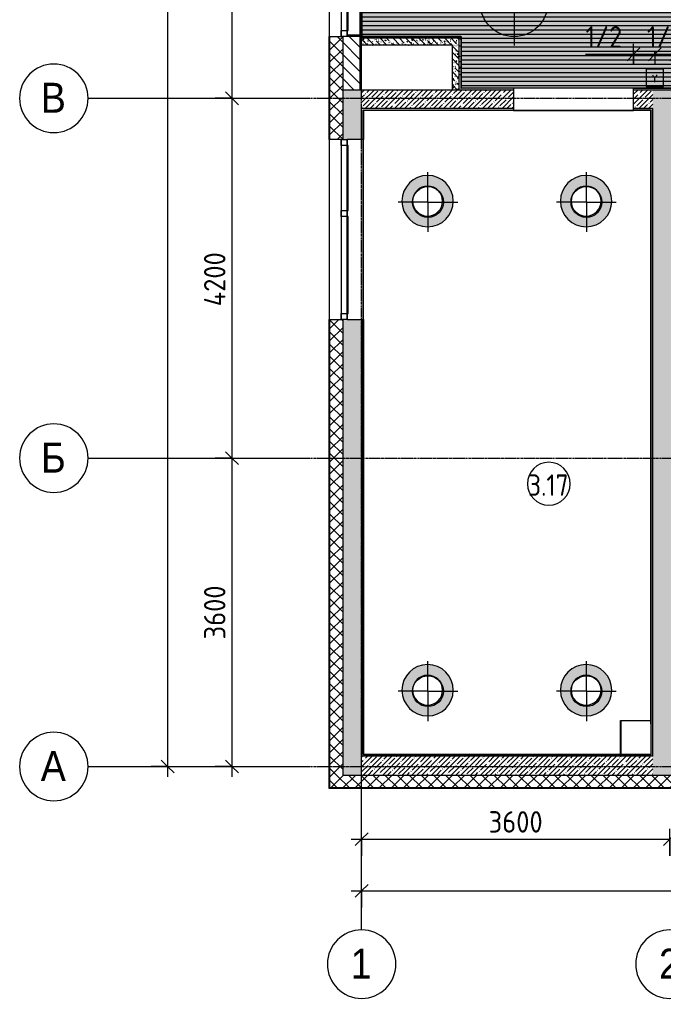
# Model space of a CAD drawing. Header units: millimetres. Extents: x -3902 to 188078, y -8553 to 29000.
# Drawn here: x -3884 to 3634, y -2706 to 8719 of the extents above; entities that cross this region are included whole.
import ezdxf

# ---------------------------------------------------------------- set-up
doc = ezdxf.new("R2010")
doc.units = ezdxf.units.MM
doc.linetypes.add('Осевая', pattern=[31.75, 6.35, -4.7625, 15.875, -4.7625])
for name, color, linetype, lineweight in [('A-ANNO-DIMS', 7, 'Continuous', 9), ('A-ANNO-DIMS-100', 7, 'Continuous', 9), ('A-AREA-IDEN', 7, 'Continuous', 9), ('A-CLNG-PATT', 7, 'Continuous', 9), ('A-GLAZ', 7, 'Continuous', 9), ('A-GLAZ-1', 7, 'Continuous', 13), ('A-WALL', 7, 'Continuous', 9), ('I-WALL', 7, 'Continuous', 9), ('Q-SPCQ', 7, 'Continuous', 9), ('Оси', 7, 'Continuous', 9), ('Оси-1', 7, 'Continuous', 20), ('Оси-2', 7, 'Осевая', 9)]:
    doc.layers.add(name, color=color, linetype=linetype, lineweight=lineweight)
for name, color, linetype, lineweight, true_color in [('A-ANNO-NOTE', 1, 'Continuous', 9, 0xff0000), ('A-CLNG-1', 7, 'Continuous', 9, 0xeaeaea), ('A-WALL-1', 7, 'Continuous', 9, 0x3c3c3c), ('A-WALL-2', 7, 'Continuous', 9, 0x535353), ('A-WALL-FNSH-1', 7, 'Continuous', 9, 0x3c3c3c), ('I-WALL-1', 7, 'Continuous', 9, 0x535353), ('Q-SPCQ-2', 1, 'Continuous', 9, 0xff0000)]:
    doc.layers.add(name, color=color, linetype=linetype, lineweight=lineweight, true_color=true_color)
doc.layers.add('A-CLNG-PATT-1', color=7, linetype='Continuous', lineweight=9, transparency=1)
doc.styles.add('Arial', font='arial.ttf', dxfattribs={"width": 0.9, "height": 350})
doc.styles.add('GOST Common_1', font='GOST_Common.ttf', dxfattribs={"width": 0.9, "height": 250})
doc.styles.add('ISOCPEUR', font='isocpeur.ttf', dxfattribs={"width": 0.9, "height": 250})
doc.dimstyles.new('ISO-2_5_0_9К_БОЛЬШОЙ', dxfattribs={"dimscale": 304.8, "dimtxt": 248.995294, "dimasz": 0.492126, "dimexe": 0.393701, "dimexo": 0.984252, "dimgap": 0, "dimtad": 1, "dimdec": 0, "dimrnd": 10, "dimzin": 0, "dimdsep": 46, "dimtxsty": 'ISOCPEUR', "dimblk1": 'OBLIQUE', "dimblk2": 'OBLIQUE', "dimsah": 1, "dimcen": 0.09, "dimdle": 0.393701, "dimazin": 0, "dimtfac": 1, "dimtdec": 4, "dimtix": 1, "dimtmove": 0, "dimatfit": 3, "dimfxl": 1, "dimtvp": 1, "dimtolj": 1, "dimtzin": 0, "dimarcsym": 2})
doc.dimstyles.new('ISO-2_5_0_9К_БОЛЬШОЙ_1', dxfattribs={"dimscale": 304.8, "dimtxt": 248.995294, "dimasz": 0.492126, "dimexe": 0.393701, "dimexo": 0.984252, "dimgap": 0, "dimtad": 1, "dimdec": 0, "dimrnd": 10, "dimzin": 0, "dimdsep": 46, "dimtxsty": 'ISOCPEUR', "dimblk1": 'OBLIQUE', "dimblk2": 'OBLIQUE', "dimsah": 1, "dimcen": 0.09, "dimdle": 0.393701, "dimazin": 0, "dimtfac": 1, "dimtdec": 4, "dimtix": 1, "dimtmove": 2, "dimatfit": 3, "dimfxl": 1, "dimtvp": 1, "dimtolj": 1, "dimtzin": 0, "dimarcsym": 2})
doc.dimstyles.new('ISO-2_5_0_9К_БОЛЬШОЙ_2', dxfattribs={"dimscale": 304.8, "dimtxt": 248.995294, "dimasz": 0.492126, "dimexe": 0.393701, "dimexo": 0.984252, "dimgap": 0, "dimtad": 1, "dimdec": 0, "dimrnd": 10, "dimzin": 0, "dimdsep": 46, "dimtxsty": 'ISOCPEUR', "dimblk1": 'OBLIQUE', "dimblk2": 'OBLIQUE', "dimsah": 1, "dimcen": 0.09, "dimdle": 0.393701, "dimazin": 0, "dimtfac": 1, "dimtdec": 4, "dimtix": 1, "dimtmove": 1, "dimatfit": 3, "dimfxl": 1, "dimtvp": 1, "dimtolj": 1, "dimtzin": 0, "dimarcsym": 2})
pattern_1 = [(45, (0, 0), (-70.71068, 70.71068), []), (135, (0, 0), (-70.71068, -70.71068), [])]
pattern_2 = [(45, (0, 0), (-57.0246, 57.0246), []), (45, (57.025, 0), (-57.0246, 57.0246), [100.806, -20.161, 3.353, -16.808])]
pattern_3 = [(135, (0, 0), (-75.4342, -75.4342), [106.68, -17.78, 3.556, -17.78]), (135, (0, 75.39), (-75.4342, -75.4342), []), (50, (0, 0), (127.5292, -11.1576), [13.335, -146.685]), (355, (0, 0), (-24.6697, 133.74), [10.668, -117.348]), (100.451, (10.63, -0.93), (102.8597, 122.5818), [11.333, -124.663]), (46.184, (0, 35.56), (189.7552, -29.4304), [20.002, -220.027]), (96.636, (15.81, 33.1), (166.182, 173.1996), [17, -186.995]), (351.184, (0, 35.56), (166.184, 173.1976), [16.002, -176.022]), (21, (17.78, 26.67), (106.1303, -71.586), [13.335, -146.685]), (326, (17.78, 26.67), (43.2619, 128.9318), [10.668, -117.348]), (71.451, (26.62, 20.7), (149.392, 57.345), [11.333, -124.663]), (37.5, (0, 0), (2.16223, 59.18836), [3.353, -112.573, 3.353, -115.773, -117.792]), (37.5, (0, 0), (2.16223, 59.18836), [-235.052, 3.353, -114.44]), (7.5, (0, 0), (46.77386, 70.12615), [3.353, -64.567, 3.353, -109.906, -44.894]), (7.5, (0, 0), (46.77386, 70.12615), [-181.178, 3.353, -41.542]), (327.5, (-39.65, 0), (94.91367, -4.0101), [3.353, -41.097, 3.353, -135.331, -184.023]), (327.5, (-39.65, 0), (94.91367, -4.0101), [-183.134, 3.353, -180.67]), (317.5, (-57.43, 0), (103.6906, 17.7988), [3.353, -54.432, 3.353, -88.748, -130.683]), (317.5, (-57.43, 0), (103.6906, 17.7988), [-149.885, 3.353, -127.33])]
pattern_4 = [(0, (0, 0), (121.92, 30.48), [10.058, -81.382, 10.058, -81.382, -487.68]), (0, (0, 0), (121.92, 30.48), [-182.88, 10.058, -172.822, 10.058, -81.382, -213.36]), (0, (0, 0), (121.92, 30.48), [-457.2, 10.058, -50.902, 10.058, -142.342]), (120, (45.72, 15.24), (-87.356454, 90.345817), [10.058, -81.382, 10.058, -81.382, -487.68]), (120, (45.72, 15.24), (-87.356454, 90.345817), [-182.88, 10.058, -172.822, 10.058, -81.382, -213.36]), (120, (45.72, 15.24), (-87.356454, 90.345817), [-457.2, 10.058, -50.902, 10.058, -142.342]), (240, (60.96, 76.2), (-34.563546, -120.825817), [10.058, -81.382, 10.058, -81.382, -487.68]), (240, (60.96, 76.2), (-34.563546, -120.825817), [-182.88, 10.058, -172.822, 10.058, -81.382, -213.36]), (240, (60.96, 76.2), (-34.563546, -120.825817), [-457.2, 10.058, -50.902, 10.058, -142.342])]

# ---------------------------------------------------------------- blocks, each defined once
blk = doc.blocks.new('120_Окно_СКБ_2Ст - 120_Окно_СКБ_2Ст 2100х2400 _мал створка справа_-22446225-Сводный план потолка 3 этажа в осях 1-12')
at = {"layer": 'A-GLAZ'}
for p, q in [((1050, -57), (-1050, -57)), ((-1050, -127), (1050, -127))]:
    blk.add_line(p, q, dxfattribs=at)
at = {"layer": 'A-GLAZ-1'}
for p, q in [((-1050, -127), (-1050, -57)), ((-1050, -57), (-980, -57)), ((-980, -57), (-980, -127)), ((150, -127), (150, -57)), ((150, -57), (220, -57)), ((220, -57), (220, -127)), ((980, -127), (980, -57)), ((980, -57), (1050, -57)), ((1050, -57), (1050, -127)), ((-980, -127), (-1050, -127)), ((-980, -127), (-980, -137)), ((-980, -137), (150, -137)), ((-930, -137), (-930, -127)), ((100, -137), (100, -127)), ((220, -127), (150, -127)), ((150, -137), (150, -127)), ((220, -127), (220, -137)), ((220, -137), (980, -137)), ((270, -137), (270, -127)), ((930, -137), (930, -127)), ((1050, -127), (980, -127)), ((980, -137), (980, -127))]:
    blk.add_line(p, q, dxfattribs=at)
blk = doc.blocks.new('120_Окно_СКБ_2Ст - 120_Окно_СКБ_2Ст 2300х2500 _мал створка справа_-22272277-Сводный план потолка 3 этажа в осях 1-12')
at = {"layer": 'A-GLAZ'}
for p, q in [((1150, -57), (-1150, -57)), ((-1150, -127), (1150, -127))]:
    blk.add_line(p, q, dxfattribs=at)
at = {"layer": 'A-GLAZ-1'}
for p, q in [((-1150, -127), (-1150, -57)), ((-1150, -57), (-1080, -57)), ((-1080, -57), (-1080, -127)), ((250, -127), (250, -57)), ((250, -57), (320, -57)), ((320, -57), (320, -127)), ((1080, -127), (1080, -57)), ((1080, -57), (1150, -57)), ((1150, -57), (1150, -127)), ((-1080, -127), (-1150, -127)), ((-1080, -127), (-1080, -137)), ((-1080, -137), (250, -137)), ((-1030, -137), (-1030, -127)), ((200, -137), (200, -127)), ((320, -127), (250, -127)), ((250, -137), (250, -127)), ((320, -127), (320, -137)), ((320, -137), (1080, -137)), ((370, -137), (370, -127)), ((1030, -137), (1030, -127)), ((1150, -127), (1080, -127)), ((1080, -137), (1080, -127))]:
    blk.add_line(p, q, dxfattribs=at)
blk = doc.blocks.new('Извещатель пожарный ручной - Монтируемые на перекрытии-30340863-Сводный план потолка 3 этажа в осях 1-12')
at = {"layer": 'Q-SPCQ'}
for p, q in [((0, 200), (-200, 200)), ((-200, 200), (-200, 0)), ((0, 0), (0, 200)), ((-200, 0), (0, 0)), ((-100, 50), (-100, 110))]:
    blk.add_line(p, q, dxfattribs=at)
blk.add_arc((-100, 135), 25, 180, 360, dxfattribs=at)
blk = doc.blocks.new('Ось сетки - D8-29747960-Сводный план потолка 3 этажа в осях 1-12')
at = {"layer": 'Оси-1'}
for start, end in [(360, 180), (180, 360)]:
    blk.add_arc((0, 0), 4, start, end, dxfattribs=at)
blk = doc.blocks.new('DIMBLOCK4-Сводный план потолка 3 этажа в осях 1-12')
at = {"layer": 'A-ANNO-DIMS-100'}
for p, q in [((-2155, 27120), (-2155, -120)), ((-2349, 27000), (-2035, 27000)), ((-2155, 27000), (-2349, 27000)), ((-2349, 0), (-2035, 0)), ((-2155, 0), (-2349, 0))]:
    blk.add_line(p, q, dxfattribs=at)
at = {"layer": 'A-ANNO-DIMS-100', "lineweight": 20}
for p, q in [((-2155, 27000), (-2230, 27075)), ((-2155, 27000), (-2080, 26925)), ((-2155, 0), (-2230, 75)), ((-2155, 0), (-2080, -75))]:
    blk.add_line(p, q, dxfattribs=at)
at = {"layer": 'A-ANNO-DIMS-100', "color": 0, "insert": (-2481, 13832), "char_height": 250, "width": 948.1, "attachment_point": 1, "rotation": 90, "line_spacing_factor": 1.149209, "style": 'ISOCPEUR'}
blk.add_mtext('27000', dxfattribs=at)
blk = doc.blocks.new('_Oblique')
at = {"color": 0, "linetype": 'ByBlock', "lineweight": -2}
blk.add_line((-0.5, -0.5), (0.5, 0.5), dxfattribs=at)
blk = doc.blocks.new('DIMBLOCK14-Сводный план потолка 3 этажа в осях 1-12')
at = {"layer": 'A-ANNO-DIMS-100', "lineweight": 20}
for p, q in [((-1404, 10500), (-1479, 10575)), ((-1404, 10500), (-1329, 10425)), ((-1404, 7800), (-1479, 7875)), ((-1404, 7800), (-1329, 7725))]:
    blk.add_line(p, q, dxfattribs=at)
at = {"layer": 'A-ANNO-DIMS-100'}
for p, q in [((-1301, 10500), (-1524, 10500)), ((-1404, 10500), (-1404, 7800)), ((-1404, 10500), (-1301, 10500)), ((-1598, 7800), (-1284, 7800)), ((-1404, 7800), (-1598, 7800))]:
    blk.add_line(p, q, dxfattribs=at)
at = {"layer": 'A-ANNO-DIMS-100', "color": 0, "insert": (-1730, 8834), "char_height": 250, "width": 758.48, "attachment_point": 1, "rotation": 90, "line_spacing_factor": 1.149209, "style": 'ISOCPEUR'}
blk.add_mtext('2700', dxfattribs=at)
blk = doc.blocks.new('DIMBLOCK15-Сводный план потолка 3 этажа в осях 1-12')
at = {"layer": 'A-ANNO-DIMS-100'}
for p, q in [((-1598, 7800), (-1284, 7800)), ((-1404, 7800), (-1598, 7800)), ((-1404, 7800), (-1404, 3600)), ((-1598, 3600), (-1284, 3600)), ((-1404, 3600), (-1598, 3600))]:
    blk.add_line(p, q, dxfattribs=at)
at = {"layer": 'A-ANNO-DIMS-100', "lineweight": 20}
for p, q in [((-1404, 7800), (-1479, 7875)), ((-1404, 7800), (-1329, 7725)), ((-1404, 3600), (-1479, 3675)), ((-1404, 3600), (-1329, 3525))]:
    blk.add_line(p, q, dxfattribs=at)
at = {"layer": 'A-ANNO-DIMS-100', "color": 0, "insert": (-1730, 5372), "char_height": 250, "width": 787.21, "attachment_point": 1, "rotation": 90, "line_spacing_factor": 1.149209, "style": 'ISOCPEUR'}
blk.add_mtext('4200', dxfattribs=at)
blk = doc.blocks.new('DIMBLOCK16-Сводный план потолка 3 этажа в осях 1-12')
at = {"layer": 'A-ANNO-DIMS-100', "lineweight": 20}
for p, q in [((-1404, 3600), (-1479, 3675)), ((-1404, 3600), (-1329, 3525)), ((-1404, 0), (-1479, 75)), ((-1404, 0), (-1329, -75))]:
    blk.add_line(p, q, dxfattribs=at)
at = {"layer": 'A-ANNO-DIMS-100'}
for p, q in [((-1598, 3600), (-1284, 3600)), ((-1404, 3600), (-1598, 3600)), ((-1404, 3600), (-1404, -120)), ((-1598, 0), (-1284, 0)), ((-1404, 0), (-1598, 0))]:
    blk.add_line(p, q, dxfattribs=at)
at = {"layer": 'A-ANNO-DIMS-100', "color": 0, "insert": (-1730, 1484), "char_height": 250, "width": 758.48, "attachment_point": 1, "rotation": 90, "line_spacing_factor": 1.149209, "style": 'ISOCPEUR'}
blk.add_mtext('3600', dxfattribs=at)
blk = doc.blocks.new('DIMBLOCK17-Сводный план потолка 3 этажа в осях 1-12')
at = {"layer": 'A-ANNO-DIMS-100'}
for p, q in [((110, -1645), (110, -1331)), ((38310, -1645), (38310, -1331)), ((-10, -1451), (38430, -1451)), ((110, -1451), (110, -1645)), ((38310, -1451), (38310, -1645))]:
    blk.add_line(p, q, dxfattribs=at)
at = {"layer": 'A-ANNO-DIMS-100', "lineweight": 20}
for p, q in [((110, -1451), (35, -1526)), ((110, -1451), (185, -1376)), ((38310, -1451), (38235, -1526)), ((38310, -1451), (38385, -1376))]:
    blk.add_line(p, q, dxfattribs=at)
at = {"layer": 'A-ANNO-DIMS-100', "color": 0, "insert": (20006, -1124), "char_height": 250, "width": 948.1, "attachment_point": 1, "line_spacing_factor": 1.149209, "style": 'ISOCPEUR'}
blk.add_mtext('38200', dxfattribs=at)
blk = doc.blocks.new('DIMBLOCK18-Сводный план потолка 3 этажа в осях 1-12')
at = {"layer": 'A-ANNO-DIMS-100'}
for p, q in [((110, -1042), (110, -728)), ((3710, -1042), (3710, -728)), ((-10, -848), (3710, -848)), ((110, -848), (110, -1042)), ((3710, -848), (3710, -1042))]:
    blk.add_line(p, q, dxfattribs=at)
at = {"layer": 'A-ANNO-DIMS-100', "lineweight": 20}
for p, q in [((110, -848), (185, -773)), ((3710, -848), (3785, -773)), ((110, -848), (35, -923)), ((3710, -848), (3635, -923))]:
    blk.add_line(p, q, dxfattribs=at)
at = {"layer": 'A-ANNO-DIMS-100', "color": 0, "insert": (1594, -521), "char_height": 250, "width": 758.48, "attachment_point": 1, "line_spacing_factor": 1.149209, "style": 'ISOCPEUR'}
blk.add_mtext('3600', dxfattribs=at)
blk = doc.blocks.new('DIMBLOCK31-Сводный план потолка 3 этажа в осях 1-12')
at = {"layer": 'A-ANNO-DIMS-100'}
for p, q in [((3285, 8200), (3285, 8434)), ((3533, 8349), (3533, 8194)), ((3533, 8314), (3533, 8349)), ((2724, 8314), (3255, 8314)), ((3165, 8314), (3533, 8314)), ((3255, 8314), (3409, 8314)), ((3285, 8314), (3285, 8200))]:
    blk.add_line(p, q, dxfattribs=at)
at = {"layer": 'A-ANNO-DIMS-100', "lineweight": 20}
for p, q in [((3285, 8314), (3360, 8389)), ((3533, 8314), (3608, 8389)), ((3285, 8314), (3210, 8239)), ((3533, 8314), (3458, 8239))]:
    blk.add_line(p, q, dxfattribs=at)
at = {"layer": 'A-ANNO-DIMS-100', "color": 0, "insert": (2724, 8640), "char_height": 250, "width": 517.14, "attachment_point": 1, "line_spacing_factor": 1.149209, "style": 'ISOCPEUR'}
blk.add_mtext('1/2', dxfattribs=at)
blk = doc.blocks.new('DIMBLOCK32-Сводный план потолка 3 этажа в осях 1-12')
at = {"layer": 'A-ANNO-DIMS-100', "lineweight": 20}
for p, q in [((3533, 8314), (3608, 8389)), ((3782, 8314), (3857, 8389)), ((3533, 8314), (3458, 8239)), ((3782, 8314), (3707, 8239))]:
    blk.add_line(p, q, dxfattribs=at)
at = {"layer": 'A-ANNO-DIMS-100'}
for p, q in [((3533, 8349), (3533, 8194)), ((3533, 8314), (3533, 8349)), ((3782, 8351), (3782, 8194)), ((3782, 8314), (3782, 8351)), ((3533, 8314), (3902, 8314))]:
    blk.add_line(p, q, dxfattribs=at)
at = {"layer": 'A-ANNO-DIMS-100', "color": 0, "insert": (3442, 8640), "char_height": 250, "width": 517.14, "attachment_point": 1, "line_spacing_factor": 1.149209, "style": 'ISOCPEUR'}
blk.add_mtext('1/2', dxfattribs=at)
blk = doc.blocks.new('Марка_Помещения - Номер-25198446-Сводный план потолка 3 этажа в осях 1-12')
at = {"layer": 'A-AREA-IDEN'}
for start, end in [(360, 180), (180, 360)]:
    blk.add_arc((0, 0), 2.5, start, end, dxfattribs=at)

msp = doc.modelspace()

# ---------------------------------------------------------------- hatches: boundary and pattern name
at = {"layer": 'A-ANNO-NOTE'}
msp.add_hatch(color=256, dxfattribs=at).paths.add_polyline_path([(38005.7, 7921), (38307.7, 7921), (38307.7, 10679), (37969, 10679), (37969, 11221), (38249, 11221), (38249, 11545.1), (38007.7, 11665.8), (38249, 11786.5), (38249, 11850.8), (38230, 11850.8), (38230, 11950.8), (38249, 11950.8), (38249, 12775), (38230, 12775), (38230, 12875), (38249, 12875), (38249, 14979), (33631, 14979), (33631, 14579), (32989, 14579), (32989, 14959), (31782.2, 14959), (31782.2, 13759), (20231, 13759), (20231, 10879), (12939.3, 10879), (12939.3, 14700), (6781, 14699.8), (6781, 14579), (6139, 14579), (6139, 14700), (5661, 14699.5), (5661, 13999), (3109, 13999), (3109, 14959), (411, 14959), (411, 14679), (111, 14679), (111, 11421), (411, 11421), (411, 10879), (111, 10879), (111, 8521), (1271, 8521), (1271, 7921), (37394.1, 7921)])
at = {"layer": 'A-CLNG-PATT'}
h = msp.add_hatch(dxfattribs=at)
h.set_pattern_fill('FP_31', color=256, style=0, pattern_type=2)
h.set_pattern_definition([(0, (19315, 11450), (0, -50), [])])
h.paths.add_polyline_path([(38005.7, 7921), (38307.7, 7921), (38307.7, 10679), (37969, 10679), (37969, 11221), (38249, 11221), (38249, 11545.1), (38007.7, 11665.8), (38249, 11786.5), (38249, 11850.8), (38230, 11850.8), (38230, 11950.8), (38249, 11950.8), (38249, 12775), (38230, 12775), (38230, 12875), (38249, 12875), (38249, 14979), (33631, 14979), (33631, 14579), (32989, 14579), (32989, 14959), (31782.2, 14959), (31782.2, 13759), (20231, 13759), (20231, 10879), (12939.3, 10879), (12939.3, 14700), (6781, 14699.8), (6781, 14579), (6139, 14579), (6139, 14700), (5661, 14699.5), (5661, 13999), (3109, 13999), (3109, 14959), (411, 14959), (411, 14679), (111, 14679), (111, 11421), (411, 11421), (411, 10879), (111, 10879), (111, 8521), (1271, 8521), (1271, 7921), (37394.1, 7921)])
h.paths.add_polyline_path([(20441.9, 9201.5), (20395.1, 9213), (20352.4, 9235.4), (20316.3, 9267.4), (20288.9, 9307.1), (20271.8, 9352.1), (20266, 9400), (20271.8, 9447.9), (20288.9, 9492.9), (20316.3, 9532.6), (20352.4, 9564.6), (20395.1, 9587), (20441.9, 9598.5), (20490.1, 9598.5), (20536.9, 9587), (20579.6, 9564.6), (20615.7, 9532.6), (20643.1, 9492.9), (20660.2, 9447.9), (20666, 9400), (20660.2, 9352.1), (20643.1, 9307.1), (20615.7, 9267.4), (20579.6, 9235.4), (20536.9, 9213), (20490.1, 9201.5)])
h.paths.add_polyline_path([(20441.9, 13340.5), (20395.1, 13352), (20352.4, 13374.4), (20316.3, 13406.4), (20288.9, 13446.1), (20271.8, 13491.1), (20266, 13539), (20271.8, 13586.9), (20288.9, 13631.9), (20316.3, 13671.6), (20352.4, 13703.6), (20395.1, 13726), (20441.9, 13737.5), (20490.1, 13737.5), (20536.9, 13726), (20579.6, 13703.6), (20615.7, 13671.6), (20643.1, 13631.9), (20660.2, 13586.9), (20666, 13539), (20660.2, 13491.1), (20643.1, 13446.1), (20615.7, 13406.4), (20579.6, 13374.4), (20536.9, 13352), (20490.1, 13340.5)])
h.paths.add_polyline_path([(335.1, 13860.5), (286.9, 13860.5), (240.1, 13872), (197.4, 13894.4), (161.3, 13926.4), (133.9, 13966.1), (116.8, 14011.1), (111, 14059), (116.8, 14106.9), (133.9, 14151.9), (161.3, 14191.6), (197.4, 14223.6), (240.1, 14246), (286.9, 14257.5), (335.1, 14257.5), (381.9, 14246), (424.6, 14223.6), (460.7, 14191.6), (488.1, 14151.9), (505.2, 14106.9), (511, 14059), (505.2, 14011.1), (488.1, 13966.1), (460.7, 13926.4), (424.6, 13894.4), (381.9, 13872), (335.6, 13860.6)])
at = {"layer": 'A-CLNG-PATT-1'}
h = msp.add_hatch(color=256, dxfattribs=at)
h.paths.add_polyline_path([(38005.7, 7921), (38307.7, 7921), (38307.7, 10679), (37969, 10679), (37969, 11221), (38249, 11221), (38249, 11545.1), (38007.7, 11665.8), (38249, 11786.5), (38249, 11850.8), (38230, 11850.8), (38230, 11950.8), (38249, 11950.8), (38249, 12775), (38230, 12775), (38230, 12875), (38249, 12875), (38249, 14979), (33631, 14979), (33631, 14579), (32989, 14579), (32989, 14959), (31782.2, 14959), (31782.2, 13759), (20231, 13759), (20231, 10879), (12939.3, 10879), (12939.3, 14700), (6781, 14699.8), (6781, 14579), (6139, 14579), (6139, 14700), (5661, 14699.5), (5661, 13999), (3109, 13999), (3109, 14959), (411, 14959), (411, 14679), (111, 14679), (111, 11421), (411, 11421), (411, 10879), (111, 10879), (111, 8521), (1271, 8521), (1271, 7921), (37394.1, 7921)])
h.paths.add_polyline_path([(20441.9, 9201.5), (20395.1, 9213), (20352.4, 9235.4), (20316.3, 9267.4), (20288.9, 9307.1), (20271.8, 9352.1), (20266, 9400), (20271.8, 9447.9), (20288.9, 9492.9), (20316.3, 9532.6), (20352.4, 9564.6), (20395.1, 9587), (20441.9, 9598.5), (20490.1, 9598.5), (20536.9, 9587), (20579.6, 9564.6), (20615.7, 9532.6), (20643.1, 9492.9), (20660.2, 9447.9), (20666, 9400), (20660.2, 9352.1), (20643.1, 9307.1), (20615.7, 9267.4), (20579.6, 9235.4), (20536.9, 9213), (20490.1, 9201.5)])
h.paths.add_polyline_path([(20441.9, 13340.5), (20395.1, 13352), (20352.4, 13374.4), (20316.3, 13406.4), (20288.9, 13446.1), (20271.8, 13491.1), (20266, 13539), (20271.8, 13586.9), (20288.9, 13631.9), (20316.3, 13671.6), (20352.4, 13703.6), (20395.1, 13726), (20441.9, 13737.5), (20490.1, 13737.5), (20536.9, 13726), (20579.6, 13703.6), (20615.7, 13671.6), (20643.1, 13631.9), (20660.2, 13586.9), (20666, 13539), (20660.2, 13491.1), (20643.1, 13446.1), (20615.7, 13406.4), (20579.6, 13374.4), (20536.9, 13352), (20490.1, 13340.5)])
h.paths.add_polyline_path([(335.1, 13860.5), (286.9, 13860.5), (240.1, 13872), (197.4, 13894.4), (161.3, 13926.4), (133.9, 13966.1), (116.8, 14011.1), (111, 14059), (116.8, 14106.9), (133.9, 14151.9), (161.3, 14191.6), (197.4, 14223.6), (240.1, 14246), (286.9, 14257.5), (335.1, 14257.5), (381.9, 14246), (424.6, 14223.6), (460.7, 14191.6), (488.1, 14151.9), (505.2, 14106.9), (511, 14059), (505.2, 14011.1), (488.1, 13966.1), (460.7, 13926.4), (424.6, 13894.4), (381.9, 13872), (335.6, 13860.6)])
h = msp.add_hatch(color=256, dxfattribs=at)
h.paths.add_polyline_path([(881, 6300.5), (939.5, 6306.3), (995.8, 6323.3), (1047.7, 6351.1), (1093.1, 6388.4), (1130.4, 6433.8), (1158.2, 6485.7), (1175.2, 6542), (1181, 6600.5), (1175.2, 6659), (1158.2, 6715.3), (1130.4, 6767.2), (1093.1, 6812.6), (1047.7, 6849.9), (995.8, 6877.7), (939.5, 6894.7), (881, 6900.5), (822.5, 6894.7), (766.2, 6877.7), (714.3, 6849.9), (668.9, 6812.6), (631.6, 6767.2), (603.8, 6715.3), (586.8, 6659), (581, 6600.5), (586.8, 6542), (603.8, 6485.7), (631.6, 6433.8), (668.9, 6388.4), (714.3, 6351.1), (766.2, 6323.3), (822.5, 6306.3)])
h.paths.add_polyline_path([(881, 6425.5), (835.7, 6431.5), (793.5, 6448.9), (757.3, 6476.8), (729.4, 6513), (712, 6555.2), (706, 6600.5), (712, 6645.8), (729.4, 6688), (757.3, 6724.2), (793.5, 6752.1), (835.7, 6769.5), (881, 6775.5), (926.3, 6769.5), (968.5, 6752.1), (1004.7, 6724.2), (1032.6, 6688), (1050, 6645.8), (1056, 6600.5), (1050, 6555.2), (1032.6, 6513), (1004.7, 6476.8), (968.5, 6448.9), (926.3, 6431.5)])
h = msp.add_hatch(color=256, dxfattribs=at)
h.paths.add_polyline_path([(2731, 6300.5), (2789.5, 6306.3), (2845.8, 6323.3), (2897.7, 6351.1), (2943.1, 6388.4), (2980.4, 6433.8), (3008.2, 6485.7), (3025.2, 6542), (3031, 6600.5), (3025.2, 6659), (3008.2, 6715.3), (2980.4, 6767.2), (2943.1, 6812.6), (2897.7, 6849.9), (2845.8, 6877.7), (2789.5, 6894.7), (2731, 6900.5), (2672.5, 6894.7), (2616.2, 6877.7), (2564.3, 6849.9), (2518.9, 6812.6), (2481.6, 6767.2), (2453.8, 6715.3), (2436.8, 6659), (2431, 6600.5), (2436.8, 6542), (2453.8, 6485.7), (2481.6, 6433.8), (2518.9, 6388.4), (2564.3, 6351.1), (2616.2, 6323.3), (2672.5, 6306.3)])
h.paths.add_polyline_path([(2731, 6425.5), (2685.7, 6431.5), (2643.5, 6448.9), (2607.3, 6476.8), (2579.4, 6513), (2562, 6555.2), (2556, 6600.5), (2562, 6645.8), (2579.4, 6688), (2607.3, 6724.2), (2643.5, 6752.1), (2685.7, 6769.5), (2731, 6775.5), (2776.3, 6769.5), (2818.5, 6752.1), (2854.7, 6724.2), (2882.6, 6688), (2900, 6645.8), (2906, 6600.5), (2900, 6555.2), (2882.6, 6513), (2854.7, 6476.8), (2818.5, 6448.9), (2776.3, 6431.5)])
h = msp.add_hatch(color=256, dxfattribs=at)
h.paths.add_polyline_path([(881, 591.5), (939.5, 597.3), (995.8, 614.3), (1047.7, 642.1), (1093.1, 679.4), (1130.4, 724.8), (1158.2, 776.7), (1175.2, 833), (1181, 891.5), (1175.2, 950), (1158.2, 1006.3), (1130.4, 1058.2), (1093.1, 1103.6), (1047.7, 1140.9), (995.8, 1168.7), (939.5, 1185.7), (881, 1191.5), (822.5, 1185.7), (766.2, 1168.7), (714.3, 1140.9), (668.9, 1103.6), (631.6, 1058.2), (603.8, 1006.3), (586.8, 950), (581, 891.5), (586.8, 833), (603.8, 776.7), (631.6, 724.8), (668.9, 679.4), (714.3, 642.1), (766.2, 614.3), (822.5, 597.3)])
h.paths.add_polyline_path([(881, 716.5), (835.7, 722.5), (793.5, 739.9), (757.3, 767.8), (729.4, 804), (712, 846.2), (706, 891.5), (712, 936.8), (729.4, 979), (757.3, 1015.2), (793.5, 1043.1), (835.7, 1060.5), (881, 1066.5), (926.3, 1060.5), (968.5, 1043.1), (1004.7, 1015.2), (1032.6, 979), (1050, 936.8), (1056, 891.5), (1050, 846.2), (1032.6, 804), (1004.7, 767.8), (968.5, 739.9), (926.3, 722.5)])
h = msp.add_hatch(color=256, dxfattribs=at)
h.paths.add_polyline_path([(2731, 591.5), (2789.5, 597.3), (2845.8, 614.3), (2897.7, 642.1), (2943.1, 679.4), (2980.4, 724.8), (3008.2, 776.7), (3025.2, 833), (3031, 891.5), (3025.2, 950), (3008.2, 1006.3), (2980.4, 1058.2), (2943.1, 1103.6), (2897.7, 1140.9), (2845.8, 1168.7), (2789.5, 1185.7), (2731, 1191.5), (2672.5, 1185.7), (2616.2, 1168.7), (2564.3, 1140.9), (2518.9, 1103.6), (2481.6, 1058.2), (2453.8, 1006.3), (2436.8, 950), (2431, 891.5), (2436.8, 833), (2453.8, 776.7), (2481.6, 724.8), (2518.9, 679.4), (2564.3, 642.1), (2616.2, 614.3), (2672.5, 597.3)])
h.paths.add_polyline_path([(2731, 716.5), (2685.7, 722.5), (2643.5, 739.9), (2607.3, 767.8), (2579.4, 804), (2562, 846.2), (2556, 891.5), (2562, 936.8), (2579.4, 979), (2607.3, 1015.2), (2643.5, 1043.1), (2685.7, 1060.5), (2731, 1066.5), (2776.3, 1060.5), (2818.5, 1043.1), (2854.7, 1015.2), (2882.6, 979), (2900, 936.8), (2906, 891.5), (2900, 846.2), (2882.6, 804), (2854.7, 767.8), (2818.5, 739.9), (2776.3, 722.5)])
at = {"layer": 'A-WALL'}
h = msp.add_hatch(dxfattribs=at)
h.set_pattern_fill('FP_9', color=256, style=0, pattern_type=2)
h.set_pattern_definition(pattern_1)
h.paths.add_polyline_path([(-110, -100), (-110, 5220), (-260, 5220), (-260, -100)])
h.paths.add_polyline_path([(-260, 7320), (-110, 7320), (-110, 8520), (-260, 8520), (-260, 8016.5)])
h.paths.add_polyline_path([(-128, 10820), (-110, 10820), (-110, 12220), (-260, 12220), (-260, 10820)])
h.paths.add_polyline_path([(-128, 13120), (-110, 13120), (-110, 15073), (-260, 15073), (-260, 13120)])
h = msp.add_hatch(dxfattribs=at)
h.set_pattern_fill('FP_9', color=256, style=0, pattern_type=2)
h.set_pattern_definition(pattern_1)
h.paths.add_polyline_path([(37990, -250), (38307.7, -250), (38307.7, -100), (37423, -100), (37423, -250)])
h.paths.add_polyline_path([(36523, -250), (36523, -100), (35970, -100), (35970, -250), (36170.9, -250)])
h.paths.add_polyline_path([(33610, -250), (33870, -250), (33870, -100), (33010, -100), (33010, -250)])
h.paths.add_polyline_path([(32110, -250), (32110, -100), (30882.8, -100), (30882.8, -250), (31278.1, -250)])
h.paths.add_polyline_path([(29809.7, -250), (29982.8, -250), (29982.8, -100), (29209.7, -100), (29209.7, -250)])
h.paths.add_polyline_path([(26385.4, -250), (26409.7, -250), (26409.7, -100), (24810, -100), (24810, -250), (25162.2, -250)])
h.paths.add_polyline_path([(22510, -250), (22710, -250), (22710, -100), (21610, -100), (21610, -250), (21910, -250)])
h.paths.add_polyline_path([(20710, -250), (20710, -100), (19360, -100), (19360, -250)])
h.paths.add_polyline_path([(15610, -250), (15610, -100), (14860, -100), (14860, -250)])
h.paths.add_polyline_path([(17260, -250), (17260, -100), (16510, -100), (16510, -250), (16599.9, -250)])
h.paths.add_polyline_path([(12760, -250), (12760, -100), (12010, -100), (12010, -250)])
h.paths.add_polyline_path([(10359.7, -250), (11110, -250), (11110, -100), (10359.7, -100), (10359.7, -118)])
h.paths.add_polyline_path([(8259.7, -250), (8259.7, -100), (6830, -100), (6830, -250)])
h.paths.add_polyline_path([(3144.9, -250), (3730, -250), (3730, -100), (-260, -100), (-260, -250), (1921.7, -250)])
at = {"layer": 'I-WALL'}
h = msp.add_hatch(dxfattribs=at)
h.set_pattern_fill('FP_8', color=256, style=0, pattern_type=2)
h.set_pattern_definition([(135, (0, 0), (-70.7107, -70.7107), [])])
h.paths.add_polyline_path([(90, 7900), (90, 8520), (-110, 8520), (-110, 7900)])
h.paths.add_polyline_path([(-58, 10820), (90, 10820), (90, 10900), (-110, 10900), (-110, 10820)])
h.paths.add_polyline_path([(90, 11400), (90, 12220), (-110, 12220), (-110, 11400), (86.9, 11400)])
h.paths.add_polyline_path([(90, 13120), (90, 14680), (-110, 14680), (-110, 13120), (-58, 13120)])
h = msp.add_hatch(dxfattribs=at)
h.set_pattern_fill('FP_30', color=256, style=0, pattern_type=2)
h.set_pattern_definition(pattern_4)
h.paths.add_polyline_path([(90, 8500), (110, 8500), (110, 8520), (90, 8520)])
h.paths.add_polyline_path([(90, 10820), (110, 10820), (110, 10900), (90, 10900), (90, 10879)])
h = msp.add_hatch(dxfattribs=at)
h.set_pattern_fill('FP_30', color=256, style=0, pattern_type=2)
h.set_pattern_definition(pattern_4)
h.paths.add_polyline_path([(90, 8520), (90, 8540), (-58, 8540), (-58, 8520)])
h = msp.add_hatch(dxfattribs=at)
h.set_pattern_fill('FP_30', color=256, style=0, pattern_type=2)
h.set_pattern_definition(pattern_4)
h.paths.add_polyline_path([(698.5, 8500), (1250, 8500), (1250, 8520), (90, 8520), (90, 8500), (110, 8500)])
h = msp.add_hatch(dxfattribs=at)
h.set_pattern_fill('FP_15', color=256, style=0, pattern_type=2)
h.set_pattern_definition(pattern_3)
h.paths.add_polyline_path([(1250, 8420), (1250, 8500), (90, 8500), (90, 8420), (1170, 8420)])
h = msp.add_hatch(dxfattribs=at)
h.set_pattern_fill('FP_30', color=256, style=0, pattern_type=2)
h.set_pattern_definition(pattern_4)
h.paths.add_polyline_path([(1270, 7920), (1270, 8520), (1250, 8520), (1250, 7920)])
h = msp.add_hatch(dxfattribs=at)
h.set_pattern_fill('FP_15', color=256, style=0, pattern_type=2)
h.set_pattern_definition(pattern_3)
h.paths.add_polyline_path([(1170, 7900), (1250, 7900), (1250, 8420), (1170, 8420), (1170, 8016.5)])
h = msp.add_hatch(dxfattribs=at)
h.set_pattern_fill('FP_10', color=256, style=0, pattern_type=2)
h.set_pattern_definition(pattern_2)
h.paths.add_polyline_path([(-110, -100), (110, -100), (110, 5220), (-110, 5220), (-110, 819)])
h.paths.add_polyline_path([(-110, 7320), (110, 7320), (110, 7900), (-110, 7900)])
h = msp.add_hatch(dxfattribs=at)
h.set_pattern_fill('FP_10', color=256, style=0, pattern_type=2)
h.set_pattern_definition(pattern_2)
h.paths.add_polyline_path([(3285, 7680), (3510, 7680), (3510, 7900), (3285, 7900)])
h.paths.add_polyline_path([(3730, 7680), (3750, 7680), (3750, 7900), (3730, 7900), (3730, 7700)])
h.paths.add_polyline_path([(1885, 7680), (1885, 7900), (110, 7900), (110, 7680), (698.5, 7680)])
h = msp.add_hatch(dxfattribs=at)
h.set_pattern_fill('FP_30', color=256, style=0, pattern_type=2)
h.set_pattern_definition(pattern_4)
h.paths.add_polyline_path([(38307.7, 7900), (38307.7, 7920), (33010, 7920), (33010, 7900), (38005.7, 7900)])
h.paths.add_polyline_path([(30055, 7900), (30510, 7900), (30510, 7920), (27465, 7920), (27465, 7900), (29809.7, 7900)])
h.paths.add_polyline_path([(26365, 7900), (26365, 7920), (24051, 7920), (24051, 7900), (26160, 7900)])
h.paths.add_polyline_path([(22611, 7900), (22611, 7920), (15009.3, 7920), (15009.3, 7900), (22510, 7900)])
h.paths.add_polyline_path([(13569.3, 7900), (13569.3, 7920), (6530, 7920), (6530, 7900), (12930.4, 7900)])
h.paths.add_polyline_path([(3510, 7900), (4030, 7900), (4030, 7920), (3285, 7920), (3285, 7900)])
h.paths.add_polyline_path([(1885, 7900), (1885, 7920), (1250, 7920), (1250, 7900)])
h = msp.add_hatch(dxfattribs=at)
h.set_pattern_fill('FP_10', color=256, style=0, pattern_type=2)
h.set_pattern_definition(pattern_2)
h.paths.add_polyline_path([(3730, -100), (3730, 7900), (3510, 7900), (3510, -100)])
h = msp.add_hatch(dxfattribs=at)
h.set_pattern_fill('FP_30', color=256, style=0, pattern_type=2)
h.set_pattern_definition(pattern_4)
h.paths.add_polyline_path([(3510, 7660), (3510, 7680), (3285, 7680), (3285, 7660), (3490, 7660)])
h.paths.add_polyline_path([(1885, 7660), (1885, 7680), (110, 7680), (110, 7660), (698.5, 7660)])
h = msp.add_hatch(dxfattribs=at)
h.set_pattern_fill('FP_30', color=256, style=0, pattern_type=2)
h.set_pattern_definition(pattern_4)
h.paths.add_polyline_path([(110, 120), (130, 120), (130, 5220), (110, 5220), (110, 819)])
h.paths.add_polyline_path([(130, 7320), (130, 7660), (110, 7660), (110, 7320)])
h = msp.add_hatch(dxfattribs=at)
h.set_pattern_fill('FP_30', color=256, style=0, pattern_type=2)
h.set_pattern_definition(pattern_4)
h.paths.add_polyline_path([(3510, 140), (3510, 7660), (3490, 7659), (3490, 140)])
h = msp.add_hatch(dxfattribs=at)
h.set_pattern_fill('FP_10', color=256, style=0, pattern_type=2)
h.set_pattern_definition(pattern_2)
h.paths.add_polyline_path([(3144.9, -100), (3510, -100), (3510, 120), (110, 120), (110, -100), (1921.7, -100)])
h = msp.add_hatch(dxfattribs=at)
h.set_pattern_fill('FP_30', color=256, style=0, pattern_type=2)
h.set_pattern_definition(pattern_4)
h.paths.add_polyline_path([(3510, 120), (3510, 140), (130, 140), (130, 120), (3144.9, 120)])

# ---------------------------------------------------------------- linework, layer by layer
at = {"layer": 'A-ANNO-NOTE'}
for p, q in [((111, 10879), (111, 8521)), ((1889.8, 8917.1), (1889.8, 8417.1)), ((111, 8521), (1271, 8521)), ((1271, 8521), (1271, 7921)), ((1271, 7921), (37394.1, 7921)), ((885, 6589.5), (885, 6938.4)), ((2735, 6589.5), (2735, 6938.4)), ((885, 6589.5), (536.1, 6589.5)), ((885, 6589.5), (885, 6240.6)), ((885, 6589.5), (1233.9, 6589.5)), ((2735, 6589.5), (2386.1, 6589.5)), ((2735, 6589.5), (2735, 6240.6)), ((2735, 6589.5), (3083.9, 6589.5)), ((885, 880.5), (885, 1229.4)), ((2735, 880.5), (2735, 1229.4)), ((885, 880.5), (536.1, 880.5)), ((885, 880.5), (885, 531.6)), ((885, 880.5), (1233.9, 880.5)), ((2735, 880.5), (2386.1, 880.5)), ((2735, 880.5), (2735, 531.6)), ((2735, 880.5), (3083.9, 880.5))]:
    msp.add_line(p, q, dxfattribs=at)
for centre, radius in [((1889.8, 8917.1), 396.5), ((885, 6589.5), 180), ((2735, 6589.5), 180), ((885, 880.5), 180), ((2735, 880.5), 180)]:
    msp.add_circle(centre, radius, dxfattribs=at)
at = {"layer": 'A-CLNG-1'}
for q in [(38307.7, 7921), (1271, 7921)]:
    msp.add_line((1271, 7921), q, dxfattribs=at)
for centre, radius, start, end in [((881, 6600.5), 300, 360, 180), ((881, 6600.5), 300, 0, 180), ((2731, 6600.5), 300, 360, 180), ((2731, 6600.5), 300, 0, 180), ((881, 6600.5), 175, 0, 180), ((881, 6600.5), 175, 0, 180), ((2731, 6600.5), 175, 0, 180), ((2731, 6600.5), 175, 0, 180), ((881, 6600.5), 300, 180, 360), ((881, 6600.5), 300, 180, 360), ((881, 6600.5), 175, 180, 0), ((881, 6600.5), 175, 180, 360), ((2731, 6600.5), 300, 180, 360), ((2731, 6600.5), 300, 180, 360), ((2731, 6600.5), 175, 180, 0), ((2731, 6600.5), 175, 180, 360), ((881, 891.5), 300, 360, 180), ((881, 891.5), 300, 0, 180), ((2731, 891.5), 300, 360, 180), ((2731, 891.5), 300, 0, 180), ((881, 891.5), 175, 0, 180), ((881, 891.5), 175, 0, 180), ((2731, 891.5), 175, 0, 180), ((2731, 891.5), 175, 0, 180), ((881, 891.5), 300, 180, 360), ((881, 891.5), 300, 180, 360), ((881, 891.5), 175, 180, 0), ((881, 891.5), 175, 180, 360), ((2731, 891.5), 300, 180, 360), ((2731, 891.5), 300, 180, 360), ((2731, 891.5), 175, 180, 0), ((2731, 891.5), 175, 180, 360)]:
    msp.add_arc(centre, radius, start, end, dxfattribs=at)
at = {"layer": 'A-WALL'}
for p, q in [((-263, 7320), (-263, 8520)), ((-260, 7320), (-260, 8520)), ((-110, 8520), (-110, 7320)), ((1250, 8500), (90, 8500)), ((1270, 8520), (110, 8520)), ((1250, 7900), (1250, 8500)), ((1250, 7900), (1885, 7900)), ((1271, 7920), (1271, 7921)), ((3285, 7900), (4030, 7900)), ((1885, 7680), (110, 7680)), ((110, 7320), (110, 7680)), ((130, 7320), (130, 7660)), ((130, 7660), (130, 7320)), ((130, 7660), (1885, 7660)), ((3510, 7680), (3285, 7680)), ((3490, 7660), (3285, 7660)), ((3489, 7659), (3490, 7659)), ((3510, 120), (3510, 7680)), ((-263, -253), (-263, 5220)), ((-260, -250), (-260, 5220)), ((-110, 5220), (-110, -100)), ((110, 5220), (110, 120)), ((130, 140), (130, 5220)), ((130, 5220), (130, 140)), ((3510, 120), (110, 120)), ((3490, 140), (130, 140)), ((131, 140), (131, 141)), ((3490, 140), (3135, 140)), ((3730, -253), (-263, -253)), ((3730, -250), (-260, -250))]:
    msp.add_line(p, q, dxfattribs=at)
at = {"layer": 'A-WALL-1'}
for p, q in [((-260, 8520), (-128, 8520)), ((-58, 8540), (90, 8540)), ((110, 8520), (-58, 8520)), ((90, 8540), (90, 7900)), ((110, 8520), (110, 8500)), ((1270, 8520), (1270, 7920)), ((1170, 8420), (90, 8420)), ((1170, 7900), (1170, 8420)), ((-110, 7900), (1250, 7900)), ((1270, 7920), (1271, 7920)), ((1885, 7920), (1885, 7660)), ((3285, 7660), (3285, 7920)), ((3285, 7920), (4030, 7920)), ((3490, 140), (3490, 7660)), ((-128, 7320), (-260, 7320)), ((130, 7320), (-58, 7320)), ((-260, 5220), (-128, 5220)), ((-58, 5220), (130, 5220)), ((-110, -100), (3730, -100))]:
    msp.add_line(p, q, dxfattribs=at)
at = {"layer": 'A-WALL-2'}
for p, q in [((-268, 10820), (-268, 8520)), ((-268, 7320), (-268, 5220))]:
    msp.add_line(p, q, dxfattribs=at)
at = {"layer": 'A-WALL-FNSH-1'}
for p, q in [((-268, 7320), (-268, 8520)), ((-268, 8520), (-260, 8520)), ((-58, 8541), (90, 8541)), ((90, 8541), (90, 8540)), ((111, 8520), (111, 8521)), ((111, 8521), (1271, 8521)), ((1271, 8521), (1271, 7921)), ((1885, 7920), (1271, 7920)), ((1885, 7921), (1885, 7920)), ((3285, 7920), (3285, 7921)), ((1885, 7659), (130, 7659)), ((131, 7660), (131, 7320)), ((1885, 7660), (1885, 7659)), ((3285, 7659), (3285, 7660)), ((3489, 7659), (3285, 7659)), ((3489, 497.5), (3489, 7659)), ((-260, 7320), (-268, 7320)), ((131, 7320), (130, 7320)), ((-268, -258), (-268, 5220)), ((-268, 5220), (-260, 5220)), ((130, 5220), (131, 5220)), ((131, 5220), (131, 141)), ((3134, 140), (3134, 536)), ((3134, 536), (3490, 536)), ((3135, 535), (3135, 140)), ((3490, 535), (3135, 535)), ((3490, 497.5), (3489, 497.5)), ((131, 141), (3135, 141)), ((2881, 140), (2881, 141)), ((2881, 141), (3490, 141)), ((3135, 140), (2881, 140)), ((3730, -258), (-268, -258))]:
    msp.add_line(p, q, dxfattribs=at)
at = {"layer": 'I-WALL-1'}
for p, q in [((90, 10799), (90, 8541)), ((110, 8520), (110, 10820)), ((111, 8521), (111, 10820)), ((90, 8520), (110, 8520)), ((110, 7900), (110, 8420)), ((3285, 7920), (1885, 7920)), ((1885, 7660), (3285, 7660)), ((1885, 7659), (3285, 7659)), ((130, 7320), (130, 5220)), ((130, 5220), (130, 7320)), ((131, 5220), (131, 7320))]:
    msp.add_line(p, q, dxfattribs=at)
at = {"layer": 'Оси'}
for p, q in [((-3083.8, 7800), (-583.8, 7800)), ((-3083.8, 3600), (-583.8, 3600)), ((110, -1906.3), (110, 593.7)), ((-3083.8, 0), (-583.8, 0))]:
    msp.add_line(p, q, dxfattribs=at)
at = {"layer": 'Оси-2'}
for p, q in [((110, 593.7), (110, 12880)), ((-583.8, 7800), (35990, 7800)), ((-583.8, 3600), (35990, 3600)), ((-583.8, 0), (35990, 0))]:
    msp.add_line(p, q, dxfattribs=at)

# ---------------------------------------------------------------- block references
at = {"layer": 'A-AREA-IDEN', "xscale": 99.99999999999993, "yscale": 99.99999999999993, "zscale": 99.99999999999993}
msp.add_blockref('Марка_Помещения - Номер-25198446-Сводный план потолка 3 этажа в осях 1-12', (2295.9, 3301.3), dxfattribs=at)
at = {"layer": 'A-GLAZ', "rotation": 89.99999999999991}
for name, p in [('120_Окно_СКБ_2Ст - 120_Окно_СКБ_2Ст 2300х2500 _мал створка справа_-22272277-Сводный план потолка 3 этажа в осях 1-12', (-185, 9670)), ('120_Окно_СКБ_2Ст - 120_Окно_СКБ_2Ст 2100х2400 _мал створка справа_-22446225-Сводный план потолка 3 этажа в осях 1-12', (-185, 6270))]:
    msp.add_blockref(name, p, dxfattribs=at)
at = {"layer": 'Q-SPCQ-2'}
msp.add_blockref('Извещатель пожарный ручной - Монтируемые на перекрытии-30340863-Сводный план потолка 3 этажа в осях 1-12', (3633.3, 7939), dxfattribs=at)
at = {"layer": 'Оси-1', "xscale": 99.99999999999993, "yscale": 99.99999999999993, "zscale": 99.99999999999993, "rotation": 269.9999999999994}
for p in [(-3483.8, 7800), (-3483.8, 3600), (-3483.8, 0)]:
    msp.add_blockref('Ось сетки - D8-29747960-Сводный план потолка 3 этажа в осях 1-12', p, dxfattribs=at)
at = {"layer": 'Оси-1', "xscale": 99.99999999999993, "yscale": 99.99999999999993, "zscale": 99.99999999999993}
for p in [(110, -2306.3), (3710, -2306.3)]:
    msp.add_blockref('Ось сетки - D8-29747960-Сводный план потолка 3 этажа в осях 1-12', p, dxfattribs=at)

# ---------------------------------------------------------------- texts
at = {"layer": 'A-AREA-IDEN', "insert": (2054, 3409.8), "char_height": 250, "width": 606.076, "attachment_point": 1, "style": 'GOST Common_1'}
msp.add_mtext('3.17', dxfattribs=at)
at = {"layer": 'Оси', "char_height": 350, "attachment_point": 1, "style": 'Arial'}
for s, insert, width in [('\\fArial|b0|i0|c204|p34|;\\W.9;В', (-3636.5, 7981), 360.759), ('\\fArial|b0|i0|c204|p34|;\\W.9;Б', (-3633.4, 3781), 353.544), ('\\fArial|b0|i0|c204|p34|;\\W.9;А', (-3636.5, 181), 360.759), ('\\fArial|b0|i0|c204|p34|;\\W.9;1', (-17.5, -2125.6), 303.038), ('\\fArial|b0|i0|c204|p34|;\\W.9;2', (3582.5, -2125.6), 303.038)]:
    msp.add_mtext(s, dxfattribs=dict(at, insert=insert, width=width))

# ---------------------------------------------------------------- dimensions: what is measured, and where the dimension line sits
at = {"layer": 'A-ANNO-DIMS'}
dim = msp.add_linear_dim(base=(-2154.6, 0), p1=(-2048.5, 27000), p2=(-2048.5, 0), angle=90, dimstyle='ISO-2_5_0_9К_БОЛЬШОЙ_1', override={"dimpost": '<>', "dimfxl": 26999.999823}, dxfattribs=at)
dim.commit()
dim.dimension.update_dxf_attribs({"geometry": 'DIMBLOCK4-Сводный план потолка 3 этажа в осях 1-12', "text_midpoint": (-2314.5, 14306.5), "dimtype": 160, "text_rotation": 90})
for base, p1, p2, override, picture, middle in [((-1403.8, 7800), (-1000.7, 10500), (-1297.7, 7800), {"dimpost": '<>', "dimfxl": 2716.280635}, 'DIMBLOCK14-Сводный план потолка 3 этажа в осях 1-12', (-1528.8, 9150)), ((-1403.8, 3600), (-1297.7, 7800), (-1297.7, 3600), {"dimpost": '<>', "dimfxl": 4200}, 'DIMBLOCK15-Сводный план потолка 3 этажа в осях 1-12', (-1528.8, 5700)), ((-1403.8, 0), (-1297.7, 3600), (-1297.7, 0), {"dimpost": '<>', "dimfxl": 3600}, 'DIMBLOCK16-Сводный план потолка 3 этажа в осях 1-12', (-1528.8, 1800))]:
    dim = msp.add_linear_dim(base=base, p1=p1, p2=p2, angle=90, dimstyle='ISO-2_5_0_9К_БОЛЬШОЙ', override=override, dxfattribs=at)
    dim.commit()
    dim.dimension.update_dxf_attribs({"geometry": picture, "text_midpoint": middle})
dim = msp.add_linear_dim(base=(3533.3, 8313.8), p1=(3285, 7900), p2=(3533.3, 8049), text='1/2', dimstyle='ISO-2_5_0_9К_БОЛЬШОЙ_2', override={"dimpost": '<>', "dimfxl": 289.616333}, dxfattribs=at)
dim.commit()
dim.dimension.update_dxf_attribs({"geometry": 'DIMBLOCK31-Сводный план потолка 3 этажа в осях 1-12', "text_midpoint": (2982.7, 8473.8), "dimtype": 160})
dim = msp.add_linear_dim(base=(3781.7, 8313.8), p1=(3533.3, 8049), p2=(3781.7, 8051), text='1/2', dimstyle='ISO-2_5_0_9К_БОЛЬШОЙ', override={"dimpost": '<>', "dimfxl": 248.3412}, dxfattribs=at)
dim.commit()
dim.dimension.update_dxf_attribs({"geometry": 'DIMBLOCK32-Сводный план потолка 3 этажа в осях 1-12', "text_midpoint": (3657.5, 8438.8)})
dim = msp.add_linear_dim(base=(3710, -847.8), p1=(110, -741.8), p2=(3710, -741.8), dimstyle='ISO-2_5_0_9К_БОЛЬШОЙ', override={"dimpost": '<>', "dimfxl": 3599.999993}, dxfattribs=at)
dim.commit()
dim.dimension.update_dxf_attribs({"geometry": 'DIMBLOCK18-Сводный план потолка 3 этажа в осях 1-12', "text_midpoint": (1910, -722.8)})
dim = msp.add_linear_dim(base=(38310, -1450.6), p1=(110, -1344.5), p2=(38310, -1344.5), dimstyle='ISO-2_5_0_9К_БОЛЬШОЙ_1', override={"dimpost": '<>', "dimfxl": 38199.999966}, dxfattribs=at)
dim.commit()
dim.dimension.update_dxf_attribs({"geometry": 'DIMBLOCK17-Сводный план потолка 3 этажа в осях 1-12', "text_midpoint": (20479.8, -1290.7), "dimtype": 160})

doc.saveas('drawing.dxf')
